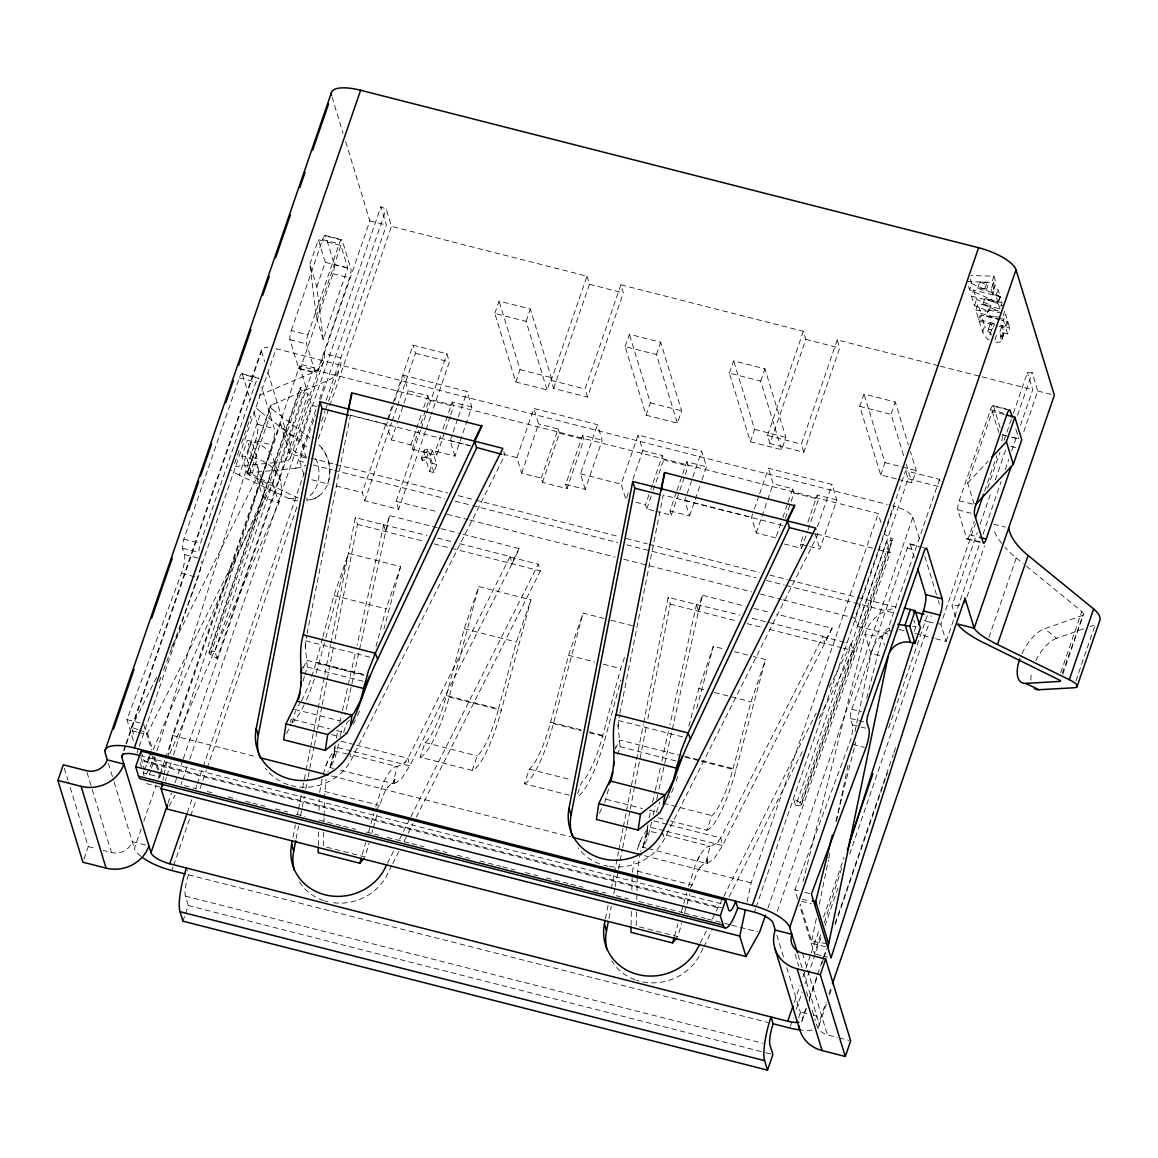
<?xml version="1.0" encoding="UTF-8"?>
<svg xmlns="http://www.w3.org/2000/svg" width="1158" height="1158" viewBox="0 0 1158 1158"><rect width="100%" height="100%" fill="white"/><g stroke="black" fill="none" stroke-linecap="round" stroke-linejoin="round"><path stroke-width="0.75" stroke-dasharray="5 3.75" d="M387.061 788.106L391.346 783.763L394.545 783.633L394.979 777.264M699.852 867.805L704.136 863.477L707.35 863.347L707.784 856.978M305.176 647.105L306.682 635.539M617.967 726.819L619.472 715.239M318.276 845.528L318.595 831.357M319.058 810.093L319.29 799.469M323.704 832.182L323.4 846.353L365.103 856.978L368.968 843.241M323.936 821.543L324.008 818.011M324.052 816.231L324.399 800.294M324.443 798.513L326.006 779.218M631.081 925.228L631.385 911.057M631.848 889.793L632.123 877.402M636.495 911.882L636.191 926.053L677.893 936.677L681.773 922.94M636.77 899.476L637.276 876.447M637.305 874.681L639.39 856.312M335.14 745.115L333.374 757.564L334.865 748.85L334.069 755.407L334.966 747.214L330.117 767.566L327.83 772.01M647.93 824.814L646.164 837.277L647.655 828.549L646.873 835.106L647.756 826.913L642.907 847.28L640.62 851.709M319.637 792.492L322.387 777.09M632.427 872.191L634.106 861.291M331.506 763.252L330.117 767.566L331.868 761.182M644.311 842.952L642.907 847.28L644.673 840.896M293.003 837.306L295.406 824.945M297.476 814.335L298.171 810.803M298.518 809.037L301.268 794.909M302.643 787.845L305.741 771.952M306.088 770.186L310.228 748.98M310.576 747.214L313.326 733.086M313.673 731.32L317.799 710.115M318.146 708.349L330.551 644.76M330.899 642.994L355.347 517.583L383.689 524.791L385.701 531.551L345.055 714.674M296.101 838.783L298.518 826.407M300.588 815.811L301.963 808.747M302.31 806.981L304.366 796.386M305.755 789.322L307.811 778.726M308.158 776.96L309.533 769.882M309.881 768.116L314.021 746.924M314.368 745.159L317.118 731.031M317.466 729.265L321.938 706.293M322.286 704.527L333.649 646.236M335.038 639.173L357.417 524.357L355.347 517.583M605.446 918.772L608.211 904.644M611.308 888.751L614.058 874.608M614.406 872.842L618.546 851.651M618.893 849.885L623.018 828.679M623.366 826.913L626.116 812.786M626.464 811.02L643.341 724.459M643.689 722.693L668.152 597.282L696.479 604.505L698.506 611.265L658.627 790.914M608.905 918.482L611.308 906.121M613.726 893.744L614.753 888.447M615.101 886.681L618.198 870.787M618.546 869.021L622.338 849.596M622.686 847.83L626.811 826.624M627.158 824.858L629.909 810.73M630.256 808.964L634.743 785.992M635.076 784.227L646.454 725.936M647.829 718.872L670.221 604.056L668.152 597.282M307.029 633.773L350.44 415.317L469.873 445.743M619.819 713.487L663.23 495.016L782.678 525.457M816.347 918.424L811.179 943.104L827.753 947.331M819.256 904.326L828.375 860.264M828.737 858.498L829.837 853.214M836.394 821.485L848.423 763.325M854.995 731.595L871.033 654.038C873.465 642.661 881.991 633.209 892.659 628.808M383.689 524.791L427.056 535.387M385.701 531.551L389.102 515.426L430.805 526.05M696.479 604.505L739.846 615.101M698.506 611.265L701.893 595.125L745.332 606.199M162.916 780.043L163.654 776.613M164.016 774.89L167.331 759.445M167.693 757.723L172.47 735.417L299.531 366.073L878.213 513.53L881.368 523.879M747.098 901.749L751.137 882.859L878.213 513.53M383.776 524.371L357.113 645.151M696.566 604.071L669.903 724.85M336.327 738.196L338.252 729.583M339.786 722.679L342.102 712.344M342.478 710.607L347.487 688.199M338.498 744.073L335.082 757.607L330.681 767.363M340.423 735.417L342.363 726.775M649.117 817.91L651.042 809.283M652.591 802.393L654.892 792.043M655.283 790.321L661.044 764.454M651.679 822.035L647.872 837.306L643.472 847.063M653.213 815.131L655.153 806.475M656.702 799.57L658.236 792.651M348.254 684.754L355.564 652.026M661.826 761.009L668.369 731.74M291.903 722.693L295.551 710.954M604.693 802.393L609.615 785.602M803.059 881.484L865.04 634.41C868.674 620.572 881.441 609.933 895.568 608.341M835.917 820.993L855.704 742.148M866.691 698.332L882.078 637.001L886.087 629.865L893.397 625.233M340.582 770.244L392.924 783.575L397.237 766.567L403.708 763.773L407.963 758.273L510.142 556.564L454.747 542.451M648.147 848.611L705.714 863.275L710.028 846.266L716.498 843.487L720.754 837.987L822.947 636.263L750.239 617.735M301.341 700.836A56.235 12.564 -75.7 0 0 316.047 662.333L322.474 638.362M322.923 636.639L333.938 595.53L348.457 553.336L400.596 566.624L383.935 628.78M316.235 672.986A70.088 15.647 -75.7 0 0 318.841 663.838L325.326 639.665M325.789 637.942L348.457 553.336M375.974 646.497L386.077 608.819L400.596 566.624M446.366 695.538L464.271 628.751L478.79 586.556L530.929 599.83L501.313 710.332A70.088 15.647 -75.7 0 1 472.218 770.475L420.079 757.187L425.116 742.582A56.235 12.564 -75.7 0 0 446.366 695.538L498.505 708.826L516.41 642.024L530.929 599.83M420.079 757.187A70.088 15.647 -75.7 0 0 449.174 697.044L478.79 586.556M569.533 795.271L524.357 783.763L529.38 769.144A56.235 12.564 -75.7 0 0 550.643 722.114L568.535 655.312L583.053 613.118L603.911 618.43M524.357 783.763A70.088 15.647 -75.7 0 0 553.437 723.62L583.053 613.118M577.596 793.795L581.504 782.432A56.235 12.564 -75.7 0 0 602.768 735.388L620.674 668.6L625.32 655.095M579.014 795.575A70.088 15.647 -75.7 0 0 605.576 736.893L620.847 679.92M688.778 726.211L698.867 688.518L713.386 646.323L725.559 649.421M696.725 708.479L713.386 646.323M670.323 820.95L706.814 830.257L711.837 815.637A56.235 12.564 -75.7 0 0 733.101 768.608L751.006 701.806L765.525 659.611L753.351 656.514M706.814 830.257A70.088 15.647 -75.7 0 0 735.909 770.113L765.525 659.611M362.251 854.662L365.639 842.633M368.548 832.327L370.473 825.451M370.965 823.743L373.86 813.437M371.877 832.935L372.847 829.504M373.325 827.782L377.19 814.045M674.564 936.069L677.951 924.055M681.338 912.026L686.665 893.136M684.668 912.634L686.607 905.773M687.085 904.051L689.994 893.744M323.154 774.166L327.714 760.951L333.562 750.934L350.136 754.553M375.742 806.793C380.808 793.187 382.791 775.73 395.153 766.625L397.237 766.567L351.873 755.002M688.547 886.492C693.613 872.886 695.582 855.429 707.943 846.339L710.028 846.266L661.175 833.818M302.976 681.396L304.424 676.619M304.901 675.013L307.304 667.037L305.191 644.601M617.692 754.726L620.095 746.736L617.996 724.315M143.751 771.431A35.435 33.379 -26.7 0 0 143.245 772.907L159.833 777.134L160.238 775.874M375.395 810.455C382.241 804.014 382.053 793.491 388.277 786.427M690.298 887.665C695.104 881.31 695.596 872.336 701.068 866.141M149.266 775.006L150.902 769.838M151.452 768.116L154.738 757.766M156.923 750.876L255.513 440.778A13.795 3.083 -75.7 0 0 257.713 424.378L253.486 410.54M165.29 780.941L166.39 777.496M166.94 775.773L171.312 761.993M173.512 755.103L272.087 445.005A13.795 3.083 -75.7 0 0 274.287 428.605L261.607 387.105M820.472 934.853L814.45 953.801L799.715 905.628M824.308 922.796L842.373 865.952M1003.899 333.663L1001.323 341.234L998.543 342.464L994.201 341.871L996.314 335.733L1000.975 336.298L1003.393 335.169L1003.841 332.36L1001.96 325.861L1009.718 327.844L1007.605 333.982L999.846 332.013L1001.96 325.861M1003.393 335.169L1001.323 341.234L999.846 332.013M133.358 740.541L126.96 719.61L181.444 573.355A13.795 3.083 -75.7 0 0 184.455 554.581L182.515 548.241A7.18 1.607 -75.7 0 1 183.876 539.092L239.33 377.87A7.18 1.607 -75.7 0 1 242.384 374.237L258.958 378.463A7.18 1.607 -75.7 0 0 255.918 382.082L200.45 543.305A7.18 1.607 -75.7 0 0 198.944 550.918M83.984 859.091L88.283 846.585L68.481 781.838M123.617 750.543L125.368 745.434M125.961 743.725L261.534 349.658M124.167 750.456L125.933 745.347M126.512 743.639L261.505 351.279A17.659 5.935 19 0 1 268.048 347.501M234.64 463.345L239.272 449.869M241.588 443.138L250.852 416.185M137.006 753.018L138.772 747.894M139.351 746.186L276.111 348.717L887.086 504.396M153.102 749.805L262.837 497.318C268.034 486.186 258.495 474.187 247.103 473.13L241.892 456.093L247.276 440.46C257.872 441.878 268.106 447.813 272.912 457.642C277.732 472.015 285.765 488.054 278.774 503.122L169.748 753.959M309.91 264.299L318.378 239.735L340.944 245.482L347.849 268.063L323.227 339.612L316.322 317.046L309.91 264.299L316.814 286.88L323.227 339.612M297.548 500.546L296.709 500.56A29.066 22.885 81.9 0 1 289.153 498.722L239.272 475.214L260.984 412.132L257.785 409.339A24.115 11.015 21 0 1 255.657 406.791M291.295 330.537L322.59 239.605A7.18 1.607 -75.7 0 1 325.63 235.986L342.203 240.198L350.932 268.743A7.18 1.607 -75.7 0 1 349.586 277.906L318.291 368.837A7.18 1.607 -75.7 0 1 315.251 372.456L298.677 368.23L289.949 339.699A7.18 1.607 -75.7 0 1 291.295 330.537L307.883 334.763A7.18 1.607 -75.7 0 0 306.523 343.912L315.251 372.456M247.103 473.13L252.487 457.497L247.276 440.46M289.167 498.664L298.142 497.998L248.246 474.476A6.326 1.317 17.1 0 1 247.291 473.13L270.538 405.561L330.392 379.317A90.831 41.485 21.1 0 0 340.77 357.779L324.211 353.552A72.911 33.292 21 0 1 311.849 372.948M247.291 473.13L271.363 404.938M249.491 475.142L272.188 409.15L271.073 408.108A6.326 2.895 21 0 1 270.538 405.561M316.814 286.88L325.268 262.301L318.378 239.735M307.883 334.763L339.164 243.831A7.18 1.607 -75.7 0 1 342.203 240.198M316.322 317.046L340.944 245.482M140.958 856.413A35.218 11.841 19 0 1 134.415 848.481L141.464 828.013M143.809 821.196L156.127 785.37M158.472 778.552L159.645 775.136M160.238 773.428L164.928 759.793M165.522 758.085L280.526 423.799A35.218 11.841 19 0 0 300.704 439.779L306.291 458.047A90.831 19.02 17.1 0 1 307.188 459.972M298.677 368.23A7.18 1.607 -75.7 0 0 301.717 364.611L332.997 273.679A7.18 1.607 -75.7 0 0 334.358 264.516L325.63 235.986M209.062 652.432L300.038 387.988M300.776 387.669A4.415 1.491 19 0 0 301.514 390.072L308.057 393.937L217.067 658.381L210.524 654.516A4.415 1.491 19 0 1 209.786 652.113L300.776 387.669L305.857 386.772L299.531 366.073M210.524 654.516L301.514 390.072M217.067 658.381L214.881 651.216L305.857 386.772M235.248 466.529L281.206 461.999L311.849 372.948L257.8 395.978M168.011 803.232L171.543 792.998M175.061 782.765L177.406 775.932M177.999 774.239L182.689 760.589M183.268 758.881L290.672 446.699L267.237 370.024M345.692 141.783L369.865 220.845L289.703 453.82A72.911 15.257 17.1 0 1 281.206 461.999M290.586 457.54L323.777 361.05M180.938 784.82L182.11 781.404M182.703 779.681L187.408 766.017M189.753 759.17L311.516 405.257L308.057 393.937M300.704 439.779L380.852 206.79A35.218 11.841 19 0 0 386.207 209.048L391.505 226.346L318.378 438.911M247.971 472.927L295.71 468.208L317.249 405.604M319.579 398.83L325.398 381.908M303.859 474.563L299.632 460.71L315.425 414.81M320.694 399.496L386.207 209.048M326.165 400.263L386.439 225.057L380.852 206.79M321.577 421.353L325.051 411.22M325.63 409.541L339.569 369.026M187.364 812.598L192.069 798.948M195.586 788.714L196.759 785.298M197.352 783.59L202.621 768.246M203.215 766.538L304.163 473.115M171.833 870.541L173.005 867.125M173.599 865.431L195.89 800.598M200.001 788.656L206.457 769.896M207.05 768.188L298.011 503.773M182.892 921.175L185.048 914.921M185.584 913.358L188.276 905.556L185.381 896.075A16.675 3.72 -75.7 0 1 188.508 874.797L186.959 869.716M425.449 431.384L398.627 509.361L364.741 500.719L362.266 492.628L386.758 421.44M387.337 419.746L413.001 345.171L446.887 353.798L449.362 361.904L431.283 414.448M450.1 416.446L436.696 455.427L412.19 449.188L410.887 444.918L391.346 439.939L386.584 424.393L394.169 402.362M394.748 400.668L403.505 375.235L467.094 391.447L471.856 406.994L454.949 456.151L435.394 451.171L440.648 435.915M364.741 500.719L391.563 422.757M392.142 421.063L396.803 407.5M397.397 405.807L415.476 353.262L413.001 345.171M290.311 722.36L291.425 719.104M391.346 439.939L397.759 421.295M398.338 419.601L408.253 390.782L403.505 375.235M410.887 444.918L421.382 414.419M423.712 407.63L427.794 395.775L408.253 390.782M412.19 449.188L418.603 430.544M420.933 423.756L429.097 400.031L427.794 395.775M398.627 509.361L396.152 501.269L420.644 430.081M421.223 428.388L425.883 414.825M426.477 413.131L446.887 353.798M426.028 429.69L430.689 416.142M422.192 460.638L421.44 458.206L424.233 450.1L427.953 449.087L432.31 450.201L436.682 464.474L433.888 472.58L429.517 471.465L425.898 459.625L428.692 451.519L424.972 452.532L422.192 460.638L425.898 459.625M421.44 458.206L425.16 457.193L427.953 449.087M433.888 472.58L429.531 458.307L432.31 450.201M442.978 429.126L452.3 402.014L471.856 406.994M429.517 471.465L432.31 463.359L428.692 451.519M450.694 414.752L453.603 406.27L452.3 402.014M343.564 732.392L346.908 722.65A56.235 12.564 -75.7 0 0 349.412 720.131M454.949 456.151L450.187 440.605L452.517 433.816M453.111 432.122L457.772 418.559M458.351 416.866L467.094 391.447M494.813 313.384L499.055 301.051L530.335 309.012L551.295 377.595L547.054 389.942L515.773 381.966L494.813 313.384L526.094 321.359L547.054 389.942M526.094 321.359L530.335 309.012M515.773 381.966L520.029 369.634L499.055 301.051M582.633 435.22L583.936 439.475L567.029 488.633L542.523 482.394L541.22 478.138L521.679 473.144L516.917 457.598L533.824 408.456L597.427 424.653L602.189 440.199L585.268 489.356L565.726 484.377L582.633 435.22L602.189 440.199M938.472 365.725L837.234 339.931L839.709 348.022L803.855 452.228L769.969 443.601L805.823 339.395L803.348 331.289L620.876 284.796L623.351 292.902L587.511 397.107L553.625 388.466L551.15 380.374L586.99 276.169L391.505 226.346M521.679 473.144L538.586 424.002L533.824 408.456M553.625 388.466L589.465 284.26L586.99 276.169M541.22 478.138L558.127 428.981L538.586 424.002M542.523 482.394L559.43 433.237L558.127 428.981M587.511 397.107L585.036 389.001L620.876 284.796M472.218 770.475L477.241 755.87A56.235 12.564 -75.7 0 0 498.505 708.826M585.268 489.356L580.52 473.81L597.427 424.653M625.146 346.589L629.387 334.257L660.668 342.232L681.628 410.815L677.387 423.148L646.106 415.172L625.146 346.589L656.427 354.565L677.387 423.148M656.427 354.565L660.668 342.232M628.273 492.932L625.942 499.72L621.18 484.174L638.101 435.017L701.69 451.229L706.452 466.775L701.791 480.324M646.106 415.172L650.347 402.839L629.387 334.257M632.934 479.383L642.849 450.563L638.101 435.017M653.792 510.75L646.786 508.955L645.484 504.7L650.159 491.137M650.738 489.443L652.49 484.362M653.069 482.669L662.405 455.543L642.849 450.563M646.786 508.955L652.62 492.005M653.199 490.312L663.693 459.813L662.405 455.543M655.544 511.185L671.293 515.209L669.99 510.939L676.402 492.295M676.981 490.601L686.897 461.796L706.452 466.775M671.293 515.209L684.696 476.213M685.29 474.519L688.199 466.052L686.897 461.796M669.99 510.939L689.546 515.918L684.783 500.372L686.535 495.291M687.114 493.598L701.69 451.229M729.41 373.166L733.651 360.818L764.931 368.794L785.891 437.377L781.65 449.709L750.37 441.748L729.41 373.166L760.69 381.127L781.65 449.709M689.546 515.918L701.198 482.032M760.69 381.127L764.931 368.794M750.37 441.748L754.625 429.401L733.651 360.818M769.969 443.601L767.493 435.495L803.348 331.289M775.817 537.905L756.275 532.926L751.513 517.38L753.844 510.606M754.437 508.898L759.098 495.349M759.677 493.655L768.42 468.223L832.023 484.435L836.785 499.981L819.864 549.138L800.323 544.159L803.826 533.983M656.354 812.091L659.713 802.364M756.275 532.926L773.182 483.769L768.42 468.223M803.855 452.228L801.379 444.136L837.234 339.931M776.396 536.212L782.229 519.262M782.822 517.568L787.483 504.005M788.062 502.311L792.723 488.763L773.182 483.769M785.283 518.437L790.538 503.18M791.117 501.486L794.026 493.019L792.723 488.763M807.908 522.113L817.23 495.002L836.785 499.981M784.125 543.956L801.625 548.414L807.459 531.464M808.038 529.771L818.532 499.257L817.23 495.002M817.447 526.803L832.023 484.435M896.35 478.934L880.702 474.954L859.743 406.371L863.984 394.038L895.264 402L908.364 444.875M903.602 455.485L891.023 414.347L895.264 402M880.702 474.954L884.944 462.621L863.984 394.038M887.882 634.034L857.383 626.261L854.908 618.169L905.643 470.698L939.529 479.34L940.528 482.568M754.394 912.186L755.581 908.769M756.16 907.061L894.077 506.176L888.837 504.845M993.361 282.841L991.248 288.979L993.897 289.167L996.01 283.03L993.361 282.841L995.04 288.356L998.037 289.616L1000.121 296.448L998.008 302.585L969.579 289.789L971.692 283.652L969.188 275.445M857.383 626.261L908.118 478.79L905.643 470.698M891.819 540.496L800.829 804.94L795.749 805.838L886.724 541.379L891.819 540.496A4.415 1.491 19 0 0 891.081 538.079L884.538 534.229L883.482 530.769M973.632 290.021L976.527 299.459L990.973 305.234L988.86 311.372L974.414 305.596L971.519 296.159L973.632 290.021L1000.222 296.795L1002.046 302.759L999.933 308.911L982.78 304.54L984.893 298.388L1002.046 302.759M800.829 804.94A4.415 1.491 19 0 0 800.091 802.523L891.081 538.079M977.743 288.067L979.856 281.915L987.05 282.407L987.948 285.346L985.834 291.498L977.743 288.067L984.937 288.559L985.834 291.498M898.087 479.383L911.983 482.929L916.224 470.582L910.463 451.721M801.568 804.622L892.543 540.164M974.414 305.596L976.527 299.459M767.841 908.335L890.184 552.713L886.724 541.379M993.636 323.386L978.684 319.579L975.803 310.141L977.917 303.989L990.973 305.234M984.937 288.559L987.05 282.407M978.684 319.579L980.797 313.442L977.917 303.989M993.897 289.167L991.813 282.335L993.926 276.197L970.954 275.503M989.265 340.047A7.831 2.634 19 0 1 987.513 338.976L983.88 335.198L979.176 321.215L981.289 315.063L999.571 319.724M777.279 911.317L912.851 517.25A17.659 5.935 19 0 0 894.077 506.176M998.008 302.585L995.923 295.768L992.927 294.494L995.04 288.356M1000.02 319.507L986.283 316.004L988.396 309.866L998.153 310.706M797.688 898.984L794.88 889.807L849.364 743.552A13.795 3.083 -75.7 0 0 852.375 724.778L850.435 718.438A7.18 1.607 -75.7 0 1 851.796 709.275L907.264 548.052A7.18 1.607 -75.7 0 1 910.304 544.434L920.248 546.967M982.563 332.245L984.676 326.107L981.289 315.063M995.923 295.768L998.037 289.616M988.469 329.104L990.582 322.966L994.534 323.979L992.42 330.117L988.469 329.104L990.003 334.141L991.451 335.198M999.933 308.911L998.109 302.933L1000.222 296.795M939.529 479.34L888.808 626.796L890.285 631.66M990.003 334.141L992.116 328.003L990.582 322.966M1003.074 315.888L1004.652 311.27M1001.38 337.05L1003.494 330.899M1005.274 326.353L1007.388 320.216L1005.564 314.238L1003.45 320.375L1005.274 326.353L1000.28 325.08M1007.605 333.982L1005.766 327.989L1007.88 321.837L1001.236 320.144M914.212 631.385L915.819 626.695L913.879 620.355M979.856 541.814L966.597 538.427L957.869 509.882A7.18 1.607 -75.7 0 1 959.215 500.734L990.51 409.787A7.18 1.607 -75.7 0 1 993.55 406.169L1010.123 410.395M974.081 503.976L967.668 483.016L992.29 411.452L1004.449 414.55M794.2 1002.466L800.062 985.415M803.001 976.889L805.346 970.057M805.939 968.349L810.629 954.713M811.222 953.005L819.43 929.121M823.541 917.179L844.081 857.47M888.693 727.817L927.428 615.231A17.659 5.935 19 0 0 931.669 616.099M790.393 1026.306L793.331 1017.781M796.27 1009.24L802.132 992.189M805.071 983.663L821.5 935.896M825.032 925.662L837.943 888.128M849.683 854.011L929.498 622.005A35.218 11.841 19 0 0 933.42 622.917M801.148 1021.515A17.659 5.935 19 0 0 802.335 1018.678L806.446 1006.736M809.384 998.196L817.012 976.02M817.606 974.312L826.407 948.735M835.207 923.143L893.31 754.263M893.889 752.555L896.249 745.723M802.306 1020.299L806.417 1008.357M809.355 999.817L817.562 975.933M821.673 963.992L823.439 958.882M824.033 957.174L826.378 950.356M835.179 924.764L885.653 778.046M886.232 776.352L887.404 772.936M966.597 538.427A7.18 1.607 -75.7 0 0 969.637 534.808L974.269 521.332M984.705 491.021L996.864 455.659M935.722 638.753L946.144 641.416L940.861 624.104L975.369 523.778M987.658 488.068L999.947 452.358M1004.044 440.46L1012.816 414.955M1013.395 413.261L1027.436 372.442A35.218 11.841 19 0 0 1032.198 372.76L1037.785 391.028L1023.151 433.57M955.596 617.373L952.05 605.75L977.207 532.622M980.131 524.111L991.248 491.803M995.344 479.89L1005.868 449.29M1017.578 415.273L1032.198 372.76M946.144 641.416L980.073 542.784M982.997 534.287L1001.134 481.569M1005.231 469.67L1008.748 459.465M1011.672 450.954L1017.52 433.961M1020.444 425.449L1032.733 389.739L1027.436 372.442M817.982 1027.45A35.218 11.841 19 0 0 818.923 1022.89L825.958 1002.437M828.896 993.897L831.241 987.079M819.082 1025.38L826.711 1003.219M829.649 994.693L831.994 987.875M966.988 596.833L984.532 545.838M988.903 637.479L1016.261 557.939L1011.484 553.828A90.787 41.471 21 0 1 1004.883 547.198M1060.742 672.639L1081.804 611.453L1024.627 564.771M1062.422 673.087L1083.135 614.985A6.326 2.895 21.1 0 0 1082.846 612.495L1081.804 611.453M1062.783 674.376L1083.468 614.247M1075.898 680.976L1095.251 624.712L1090.228 626.492M637.204 849.596L642.169 837.06L646.352 830.648L659.438 833.369M327.7 483.755C331.999 471.653 329.494 457.453 321.331 447.553M325.861 765.655L327.714 760.951M638.666 845.354L640.519 840.665M159.196 681.816L161.063 676.764M163.582 670.048L198.018 577.581A13.795 3.083 -75.7 0 0 201.333 561.225M144.489 769.607L150.236 756.406M160.426 775.411L166.882 760.56M697.536 860.351L699.75 855.748M303.222 667.934L306.827 660.263L364.394 674.94M615.303 749.183L619.617 739.976L680.687 755.537M286.634 733.535L291.15 724.242M394.545 783.633L401.508 778.798L409.744 765.872L512.068 563.758L510.142 556.564M512.068 563.758L519.435 548.631L458.611 533.129M599.424 813.249L603.94 803.942M707.35 863.347L714.312 858.498L722.534 845.586L832.226 628.331L776.613 614.16M392.924 783.575L394.965 779.421M705.714 863.275L707.77 859.12M156.605 677.358L131.549 727.282A35.435 31.15 -10.2 0 0 130.246 730.322L136.861 732.001M171.152 648.379L256.83 477.689C262.432 467.325 252.618 456.122 241.892 456.093M291.005 785.544A49.866 45.625 -17 0 0 351.656 759.112L504.946 455.137L503.904 451.75M387.438 863.332L393.923 850.479M399.597 839.217L410.149 818.301M410.96 816.694L538.282 564.192L509.954 556.969M391.94 865.287L387.076 874.941A49.866 45.625 -17 0 1 332.187 902.574M392.75 863.68L399.235 850.812M404.099 841.157L407.341 834.73M408.152 833.123L413.03 823.468M416.272 817.041L540.352 570.966L538.282 564.192M609.571 866.459A49.866 45.625 -17 0 0 664.46 838.812L817.736 534.837L815.666 528.062M700.228 943.046L706.713 930.178M712.387 918.916L722.939 898.015M723.75 896.408L816.202 713.053M829.186 687.316L851.072 643.891L846.078 642.618M703.109 948.214L699.866 954.641A49.866 45.625 -17 0 1 636.408 980.233M703.919 946.593L712.025 930.511M729.062 896.741L803.681 748.777M819.082 718.221L853.142 650.666L851.072 643.891M169.025 806.04L174.988 795.43M404.692 762.847L406.067 761.269M717.497 842.546L718.872 840.969M967.668 483.016L988.252 461.101M319.145 495.827L315.077 498.287M302.209 667.413L303.078 666.994M614.999 747.113L615.868 746.707M1021.993 653.503A30.89 14.229 -60.3 0 1 1044.617 628.707L1082.223 615.549M1083.512 628.852L1056.675 638.29L1044.603 628.78M209.786 652.113L214.881 651.216M295.71 468.208L300.038 467.543A90.831 19.02 17.1 0 0 305.755 465.125M310.648 499.706L306.479 500.039A30.89 24.318 81.9 0 0 329.234 478.225A30.89 24.318 81.9 0 0 316.959 443.311M967.075 281.582L991.813 282.335M986.283 316.004L1002.538 317.422M975.803 310.141L988.86 311.372M879.559 655.341L871.033 654.038L865.04 634.41L882.078 637.001L884.582 645.18M802.074 899.534L810.586 900.837M826.942 943.683L811.599 941.338L800.207 904.094M912.837 626.174L915.819 626.695M971.519 296.159L998.109 302.933M988.396 309.866L1002.133 313.355M980.797 313.442L997.414 317.668M999.079 318.088L1007.388 320.216M979.176 321.215L997.458 325.861M999.122 326.295L1005.766 327.989M369.865 220.845L386.439 225.057M940.224 366.174L980.363 376.408M982.114 376.842L1032.733 389.739M1037.785 391.028L1054.359 395.254M589.465 284.26L623.351 292.902M805.823 339.395L839.709 348.022M325.137 235.407L341.711 239.634M993.057 405.604L1009.631 409.831M322.59 239.605L339.164 243.831M990.51 409.787L1003.769 413.174M334.358 264.516L350.932 268.743M1002.278 434.713L1005.593 435.553M1012.222 437.246L1018.852 438.94A7.18 1.607 -75.7 0 1 1019.011 440.489M325.268 262.301L347.849 268.063M1002.669 434.916L1009.617 436.682M1011.339 437.131L1018.287 438.896M859.743 406.371L891.023 414.347M332.997 273.679L349.586 277.906M1010.876 446.409L1015.841 447.668M520.029 369.634L551.295 377.595M650.347 402.839L681.628 410.815M754.625 429.401L785.891 437.377M884.944 462.621L916.224 470.582M551.15 380.374L585.036 389.001M767.493 435.495L801.379 444.136M415.476 353.262L449.362 361.904M908.118 478.79L942.004 487.431M959.215 500.734L972.488 504.106M289.949 339.699L306.523 343.912M957.869 509.882L974.443 514.109M993.781 524.169L1005.39 527.122M301.717 364.611L318.291 368.837M969.637 534.808L977.931 536.921M429.097 400.031L453.603 406.27M559.43 433.237L583.936 439.475M663.693 459.813L688.199 466.052M794.026 493.019L818.532 499.257M299.169 368.809L315.743 373.035M967.089 539.006L983.663 543.232M241.892 373.672L258.466 377.899M909.812 543.869L918.106 545.968M921.913 547.387L926.878 548.66M239.33 377.87L255.918 382.082M907.264 548.052L915.544 550.166M311.516 405.257L316.756 406.603M349.919 415.056L386.584 424.393M450.187 440.605L470.727 445.83M503.223 454.11L516.917 457.598M580.52 473.81L621.18 484.174M684.783 500.372L751.513 517.38M816.868 534.026L876.215 549.153M877.967 549.601L890.184 552.713M814.407 533.997L817.736 534.837M635.713 502.21L645.484 504.7M425.16 457.193L429.531 458.307M432.31 463.359L436.682 464.474M257.713 424.378L274.287 428.605M255.513 440.778L272.087 445.005M311.198 458.206L333.953 464.011M335.704 464.459L447.741 493.004M458.25 495.682L473.998 499.691M475.75 500.14L619.313 536.719M626.319 538.499L647.322 543.855M649.073 544.303L759.359 572.414M769.867 575.077L787.368 579.55M789.119 579.984L855.646 596.935M857.398 597.383L897.667 607.646M306.291 458.047L289.703 453.82L280.526 423.799M313.268 464.98L332.52 469.887M334.271 470.336L444.571 498.432M455.065 501.11L470.828 505.134M472.58 505.583L617.88 542.595M626.637 544.825L756.174 577.842M766.683 580.52L784.198 584.978M785.935 585.427L896.234 613.523M924.243 620.659L929.498 622.005M311.864 479.788L329.248 484.218M336.196 485.984L362.266 492.628M396.152 501.269L438.173 511.966M446.93 514.21L467.933 519.551M469.685 520L615.028 557.041M623.786 559.271L751.6 591.839M760.357 594.068L781.375 599.424M783.126 599.873L854.908 618.169M899.23 629.46L904.441 630.777M914.863 633.44L933.985 638.304M432.542 526.485L456.874 532.694M754.032 608.413L769.665 612.394M437.435 538.036L453.024 542.002M844.414 642.198L822.745 636.668L824.872 643.457M357.417 524.357L423.785 541.264M434.178 543.913L449.753 547.879M451.49 548.313L540.352 570.966M670.221 604.056L736.589 620.963M746.968 623.612L762.543 627.578M769.477 629.344L841.504 647.698M843.169 648.118L853.142 650.666M610.859 620.196L635.192 626.406M734.244 651.636L751.614 656.065M183.876 539.092L200.45 543.305M851.796 709.275L861.74 711.808M182.515 548.241L199.089 552.467M850.435 718.438L863.709 721.825M184.455 554.581L199.379 558.388M852.375 724.778L867.299 728.57M333.938 595.53L386.077 608.819M464.271 628.751L516.41 642.024M568.535 655.312L594.604 661.956M603.289 664.171L620.674 668.6M698.867 688.518L705.815 690.298M714.515 692.513L751.006 701.806M181.444 573.355L198.018 577.581M852.679 744.391L864.288 747.344M305.64 640.808L370.806 657.411M618.43 720.508L683.596 737.11M316.047 662.333L368.172 675.621M550.643 722.114L581.909 730.076M588.872 731.856L602.768 735.388M684.45 756.203L700.083 760.184M701.82 760.632L733.101 768.608M318.841 663.838L364.032 675.346M449.174 697.044L501.313 710.332M553.437 723.62L581.244 730.698M589.929 732.913L605.576 736.893M685.507 757.274L699.418 760.806M701.155 761.255L735.909 770.113M307.304 667.037L363.25 681.295M620.095 746.736L676.04 760.994M294.783 709.376L339.96 720.884M425.116 742.582L477.241 755.87M529.38 769.144L571.082 779.783M663.187 803.247L711.837 815.637M293.408 719.581L329.654 728.816M336.558 730.582L346.908 733.217M606.199 799.295L642.444 808.53M649.349 810.282L659.713 812.93M331.463 734.606L341.885 737.27M658.164 817.852L668.586 820.515M341.089 741.236L354.811 744.739M356.519 745.173L407.963 758.273L409.744 765.872L353.161 751.455M653.879 820.935L667.601 824.438M669.31 824.872L720.754 837.987L722.534 845.586L665.951 831.169M351.439 751.021L337.716 747.532L337.007 744.493M664.243 830.72L650.521 827.232L649.812 824.192M330.117 767.566L333.605 768.463M642.907 847.28L646.396 848.163M126.96 719.61L143.534 723.837L151.495 749.877M794.88 889.807L798.195 890.661M804.824 892.34L811.454 894.034M172.47 735.417L256.381 756.796M331.564 775.947L571.068 836.973M644.499 855.69L751.137 882.859M138.511 732.435L146.805 734.534L272.767 483.494L275.807 472.551L274.764 462.418M801.466 901.358L811.411 903.891M324.587 791.435L379.621 805.447M637.392 871.134L692.412 885.161M139.756 755.566L721.97 903.92M141.059 751.122L143.954 760.603L721.579 907.785M144.649 761.761L718.756 908.06M184.426 785.703L196.672 788.83M207.152 791.493L214.158 793.288M228.14 796.849L236.883 799.078M245.626 801.293L250.866 802.639M252.618 803.087L264.849 806.2M275.343 808.877L287.575 811.99M296.318 814.219L305.061 816.448M319.043 820.009L341.769 825.799M343.521 826.247L355.767 829.36M366.246 832.037L378.492 835.15M387.235 837.379L409.961 843.169M411.698 843.617L423.944 846.744M434.424 849.407L446.67 852.534M457.164 855.197L469.395 858.324M479.89 860.987L500.864 866.343M502.615 866.777L514.847 869.904M525.341 872.582L537.573 875.694M546.315 877.923L569.041 883.713M570.793 884.162L583.039 887.274M593.518 889.952L605.764 893.064M616.244 895.742L628.49 898.854M638.97 901.532L659.959 906.873M661.71 907.322L682.684 912.663M684.436 913.112L705.41 918.453M707.162 918.902L722.896 922.912M724.647 923.36L729.887 924.692M731.639 925.141L757.853 931.828M146.53 783.619L163.104 787.845M816.1 954.235L827.709 957.188M145.59 845.05L132.33 841.663A16.675 15.257 -17 0 1 111.486 852.491L103.192 850.392M806.88 1013.554L800.25 1011.86A34.219 31.309 -17 0 0 798.832 1017.954M813.524 1015.233L816.839 1016.087A16.675 15.257 -17 0 0 816.043 1020.053M88.283 846.585L96.563 848.698M816.39 1024.048A16.675 15.257 -17 0 0 827.478 1034.934L837.408 1037.467M839.072 1037.886L849.017 1040.42M188.508 874.797L767.884 1022.427M185.381 896.075L762.992 1043.257M188.276 905.556L764.135 1052.289M765.887 1052.738L772.893 1054.518M252.487 457.497C264.95 460.073 276.878 468.353 280.453 481.048M137.932 729.598L131.549 727.282L134.661 737.443M139.525 730.191L147.486 733.086L152.668 750.022M984.893 298.388L1002.958 305.726M982.78 304.54L999.195 311.198M979.856 281.915L987.948 285.346M971.692 283.652L1000.121 296.448M239.272 475.214L235.754 473.405A24.115 5.052 17.1 0 1 231.47 470.38M800.091 802.523L793.548 798.673L795.749 805.838M991.234 333.822L987.441 330.942L984.676 326.107M992.869 328.713L992.116 328.003M272.188 409.15L309.939 438.028M260.984 412.132L306.87 447.22M1016.261 557.939L1023.238 563.642M993.926 276.197L996.01 283.03M1007.88 321.837L1009.718 327.844M991.248 288.979L992.927 294.494M1015.769 428.865L1018.852 438.94M968.58 286.518L969.579 289.789M993.55 406.169L1000.222 427.997M992.29 411.452L998.703 432.412M906.222 464.069L911.983 482.929M912.851 517.25L920.147 541.104M924.837 556.433L937.85 599.033M938.371 600.741L939.413 604.143M910.304 544.434L914.53 558.272M815.116 533.592L819.864 549.138M800.323 544.159L801.625 548.414M802.465 953.15L807.155 968.479M807.676 970.187L827.463 1034.934M798.079 954.742L803.29 971.779M803.811 973.487L818.923 1022.89M795.025 954.178L798.673 966.105M806.489 991.668L809.616 1001.887M812.221 1010.413L815.348 1020.632M776.815 935.186L784.111 959.041M786.716 967.552L802.335 1018.678M565.726 484.377L567.029 488.633M662.39 832.037L664.46 838.812M332.042 97.098L343.072 133.199M435.394 451.171L436.696 455.427M424.233 450.1L424.972 452.532M261.505 351.279L264.632 361.499M242.384 374.237L250.302 400.176M349.586 752.338L351.656 759.112M257.496 466.124L263.199 484.753M154.738 756.796L159.92 773.732M153.58 756.695L159.833 777.134M151.553 753.887L153.102 758.968A34.219 7.643 -75.7 0 1 149.339 768.463M140.871 757.752L143.983 767.913M140.132 762.688L142.217 769.505M143.259 772.922L144.185 775.976M108.374 763.281L113.585 780.318M114.106 782.026L134.415 848.481M86.995 772.415L91.685 787.744M92.206 789.452L111.486 852.491M64.312 768.203L67.96 780.13M702.226 596.109A332.332 60.766 -82.2 0 1 698.795 612.35M519.189 547.951A332.332 86.618 -69.1 0 1 511.879 563.005M327.844 901.735A49.866 45.625 -17 0 1 325.007 900.967M323.618 900.533A49.866 45.625 -17 0 1 298.967 881.195M288.197 784.704A49.866 45.625 -17 0 1 265.471 768.275M305.061 456.426A17.659 5.935 19 0 1 290.672 446.699M315.714 458.438A29.066 22.885 81.9 0 1 306.32 498.403M959.939 604.954A35.218 11.841 19 0 1 952.05 605.75M1001.67 543.391A90.787 41.471 21 0 1 993.405 528.888M1030.881 680.079A29.066 13.389 -60.3 0 1 1031.85 671.539M1035.817 660.668A29.066 13.389 -60.3 0 1 1056.689 638.232M303.555 462.158A35.218 11.841 19 0 1 299.632 460.71M940.861 624.104A35.218 11.841 19 0 1 937.227 623.626M812.12 1030.027A35.218 11.841 19 0 1 802.219 1030.215M148.789 769.621A34.219 7.643 -75.7 0 1 145.184 775.788M1002.437 436.262A7.18 1.607 -75.7 0 1 1000.917 443.876M677.763 776.526A70.088 15.647 -75.7 0 1 675.968 781.549M673.507 787.903A70.088 15.647 -75.7 0 1 669.121 797.848M314.383 678.935A70.088 15.647 -75.7 0 1 304.829 703.543M304.192 704.86A70.088 15.647 -75.7 0 1 292.279 722.505M359.472 711.2A70.088 15.647 -75.7 0 1 356.331 718.148M355.549 719.74A70.088 15.647 -75.7 0 1 353.19 724.184M299.965 703.123A56.235 12.564 -75.7 0 1 298.156 705.729M389.421 516.352A332.332 60.766 -82.2 0 1 385.99 532.593M831.994 627.679A332.332 86.618 -69.1 0 1 824.684 642.748M635.033 979.74A49.866 45.625 -17 0 1 611.757 960.908M608.124 866.213A49.866 45.625 -17 0 1 603.796 865.258M599.627 863.926A49.866 45.625 -17 0 1 578.262 847.974M149.643 755.812A16.675 3.72 -75.7 0 1 143.954 760.603M251.851 441.459L246.48 457.092L251.807 474.49L257.177 458.858L251.851 441.459M272.767 483.494L256.83 477.689L262.837 497.318L278.774 503.122L272.767 483.494"/><path stroke-width="1.5" d="M318.247 847.294L318.132 852.621L359.834 863.246L364.046 858.237M631.038 927.008L630.922 932.32L672.624 942.945L676.837 937.937M301.21 682.337L300.733 686.52M614.001 762.051L613.537 766.22M360.645 700.098L368.461 670.685L375.308 653.228L481.945 426.028L351.612 392.823L303.28 634.874C296.491 656.658 305.915 679.934 296.998 701.169L285.954 723.895L283.623 739.745L325.326 750.37L346.908 733.217C359.776 709.449 365.639 683.017 377.667 659.163L476.806 447.509L501.602 454.283M325.326 750.37L327.671 734.534L353.74 713.444L362.353 696.957M350.57 724.98L352.018 715.181L296.998 701.169M673.435 779.812L681.251 750.398L688.098 732.942L794.75 505.742L664.417 472.522L616.085 714.587C609.296 736.372 618.705 759.634 609.788 780.868L598.758 803.609L596.413 819.444L638.116 830.069L659.713 812.93C672.566 789.163 678.429 762.717 690.457 738.862L789.452 527.512M609.311 784.125L609.788 780.868L664.808 794.88L668.311 790.653L675.143 776.656M638.116 830.069L640.461 814.233L664.808 794.88L663.36 804.68M256.207 728.541L319.941 401.754L502.876 448.363L349.586 752.338A49.866 45.625 -17 0 1 289.645 778.958A49.866 45.625 -17 0 1 256.207 728.541L258.277 735.316A49.866 45.625 -17 0 0 259.32 755.928M258.277 735.316L322.011 408.528L319.941 401.754M294.262 870.092A49.866 45.625 -17 0 1 293.698 851.144L291.628 844.37L292.308 840.838M293.698 851.144L295.768 840.549M569.012 808.255L632.731 481.453L815.666 528.062L662.39 832.037A49.866 45.625 -17 0 1 602.449 858.671A49.866 45.625 -17 0 1 569.012 808.255L571.082 815.015A49.866 45.625 -17 0 0 572.11 835.642M571.082 815.015L634.801 488.227L632.731 481.453M607.053 949.806A49.866 45.625 -17 0 1 606.488 930.844L604.418 924.07L605.113 920.538M606.488 930.844L608.211 922.014M827.738 947.331A35.435 33.437 -25.8 0 0 828.636 943.929L888.085 656.644M765.481 915.167L759.605 932.262L745.998 956.522L167.331 809.08L161.078 788.627L162.178 783.474M745.998 956.522L739.745 936.084L745.26 910.333M301.833 669.121L301.066 672.537L363.873 688.547L369.634 676.272M298.503 699.157L300.183 692.397M610.454 782.229L612.987 772.111M832.399 835.019L815.695 901.604A35.435 31.078 -11 0 1 814.74 904.731M359.834 863.246L361.282 858.092M672.624 942.945L674.086 937.792M847.309 850.435L913.575 641.981M919.047 624.755L923.433 610.975A13.795 3.083 -75.7 0 0 925.633 594.575L917.701 568.636M940.006 615.202L831.024 958.028L811.454 894.034L865.938 747.764A13.795 3.083 -75.7 0 0 868.949 729.004L867.024 722.664A7.18 1.607 -75.7 0 1 868.37 713.502L923.838 552.279A7.18 1.607 -75.7 0 1 926.878 548.66L942.207 598.787A13.795 3.083 -75.7 0 1 940.006 615.202L923.433 610.975M57.9 780.42L63.285 764.801L86.474 770.707A16.675 15.257 -17 0 0 107.332 759.88L123.906 764.092A34.219 31.309 -17 0 1 81.103 786.34L57.9 780.42L82.913 862.218L106.102 868.124A34.219 31.309 -17 0 0 148.904 845.89M105.074 750.572L331.333 92.901M113.47 729.149L134.038 669.353M151.669 618.111L172.238 558.315M188.696 510.49L198.684 481.453M200.45 476.329L211.624 443.861M225.723 402.868L233.366 380.664M238.649 365.291L250.996 329.422M262.75 295.247L269.206 276.458M275.676 257.669L290.368 214.968M299.777 187.625L305.061 172.252M312.703 150.048L328.568 103.93M798.933 1022.253A17.659 5.935 19 0 1 787.744 1021.24L169.763 863.767A17.659 5.935 19 0 1 150.989 852.708L121.822 757.289L122.994 753.872M107.332 759.88L105.248 753.062A35.218 11.841 19 0 1 134.357 747.938L360.616 90.266L978.597 247.74A35.218 11.841 19 0 1 1016.015 269.8L1054.359 395.254L974.211 628.244A72.882 15.257 17.1 0 0 997.458 644.499L1069.312 679.688A24.101 5.052 17.1 0 1 1073.553 687.794L1038.987 689.719A29.066 13.389 -60.3 0 1 1034.268 688.46M135.689 766.755L141.059 751.122L725.675 900.099L728.57 909.58A16.675 3.72 -75.7 0 0 735.648 901.156L737.718 907.93A34.219 7.643 -75.7 0 1 723.2 925.199L138.584 776.236L135.689 766.755L720.29 915.732L723.2 925.199M150.989 852.708L167.432 804.94M169.763 863.767L186.785 814.306M720.29 915.732L725.675 900.099M797.558 953.034L789.742 927.471A35.218 11.841 19 0 0 752.324 905.411L978.597 247.74M789.742 927.471L1016.015 269.8M910.492 609.282L905.122 624.915L910.449 642.328L915.023 643.327L920.407 627.694L915.196 610.657L904.311 608.066M915.023 643.327L909.812 626.275L915.196 610.657M767.508 1070.151L772.893 1054.518L769.983 1045.037A16.675 3.72 -75.7 0 1 773.124 1023.759L771.054 1016.985A34.219 7.643 -75.7 0 0 764.613 1060.67L767.508 1070.151L182.892 921.175L179.997 911.708A34.219 7.643 -75.7 0 1 186.438 868.022M787.744 1021.24L793.027 1005.882M849.364 842.112L872.842 773.877M975.427 517.973L983.547 494.394M798.875 1025.67A34.219 31.309 -17 0 0 822.093 1050.567L845.297 1056.487L820.284 974.689L825.668 959.056L802.465 953.15A16.675 15.257 -17 0 1 791.826 934.289L775.252 930.062L773.168 923.259A17.659 5.935 19 0 0 754.394 912.186L737.718 907.93M991.885 457.236L1006.403 441.777L1014.857 417.198L1006.186 414.984M832.414 983.663L965.019 598.208L974.211 628.244L957.637 624.017A90.787 19.006 17.1 0 0 981.289 641.575L1059.584 680.093A6.326 1.317 17.1 0 1 1060.294 681.367L1025.8 683.408A30.89 14.229 -60.3 0 1 1019.836 658.772M1012.179 417.112L1010.123 410.395A7.18 1.607 -75.7 0 0 1007.084 414.014L975.803 504.946A7.18 1.607 -75.7 0 0 974.443 514.109L983.171 542.653A7.18 1.607 -75.7 0 0 986.211 539.035L1011.137 466.616M975.789 504.295L1013.308 464.358L1021.761 439.779L1014.857 417.198M845.297 1056.487L850.667 1040.854L825.668 959.056M997.472 644.499L1028.101 555.449A72.882 33.292 21 0 1 1008.719 527.976M1069.312 679.688L1093.644 608.963L1028.101 555.449M1076.998 686.795L1099.391 621.672A24.101 11.001 21 0 0 1093.63 608.963M363.873 688.547L366.189 683.075M613.856 752.251L676.663 768.246L678.979 762.789M676.663 768.246L682.424 755.971M386.627 864.954L385.006 868.167A49.866 45.625 -17 0 1 325.065 894.787A49.866 45.625 -17 0 1 291.628 844.37M699.418 944.653L697.796 947.866A49.866 45.625 -17 0 1 637.855 974.486A49.866 45.625 -17 0 1 604.418 924.07M889.489 652.533C893.252 645.006 902.183 640.577 910.449 642.328M364.495 685.304L365.667 683.582M677.285 765.004L678.472 763.281M897.754 624.263L909.812 626.275M812.294 901.083L815.695 901.604L828.636 943.929M979.581 537.341L986.211 539.035M322.011 408.528L348.674 415.317M634.801 488.227L659.814 494.596M812.742 533.563L789.409 527.614L787.382 520.854M925.633 594.575L942.207 598.787M913.416 611.656L923.925 614.333M303.28 634.874L375.308 653.228L377.667 659.163M616.085 714.587L688.098 732.942L690.457 738.862M285.954 723.895L327.671 734.534M598.758 803.609L640.461 814.233M259.884 757.679L328.061 775.064M572.819 837.422L640.996 854.792M134.357 747.938L752.324 905.411M139.756 755.566L136.427 754.712A17.659 5.935 19 0 0 121.822 757.289M725.545 927.934L140.929 778.972A34.219 7.643 -75.7 0 1 138.584 776.236M161.078 788.627L739.745 936.084M775.252 930.062A34.219 31.309 -17 0 0 797.08 968.783L820.284 974.689M185.179 873.943L171.833 870.541A35.218 11.841 19 0 1 142.333 857.456M773.124 1023.759L789.814 1028.014A35.218 11.841 19 0 0 800.771 1030.07M179.997 911.708L764.613 1060.67M1025.8 683.408L1038.987 689.719M661.015 488.662L661.609 490.543M1006.403 441.777L1013.308 464.358M797.08 968.783L822.093 1050.567M774.876 948.388L799.874 1030.171M161.7 783.257L162.641 786.311M81.103 786.34L106.102 868.124M474.592 441.155L476.604 447.914M965.019 598.208A35.218 11.841 19 0 1 963.847 603M151.032 752.193A16.675 3.72 -75.7 0 1 150.12 754.683M331.506 95.39A35.218 11.841 19 0 1 360.616 90.266M348.544 409.889A332.332 60.1 -82.2 0 1 351.902 393.85M474.346 440.474A332.332 87.284 -69.1 0 1 481.757 425.276M787.15 520.217A332.332 87.284 -69.1 0 1 794.562 505.018M661.348 489.646A332.332 60.1 -82.2 0 1 664.721 473.622"/></g></svg>
